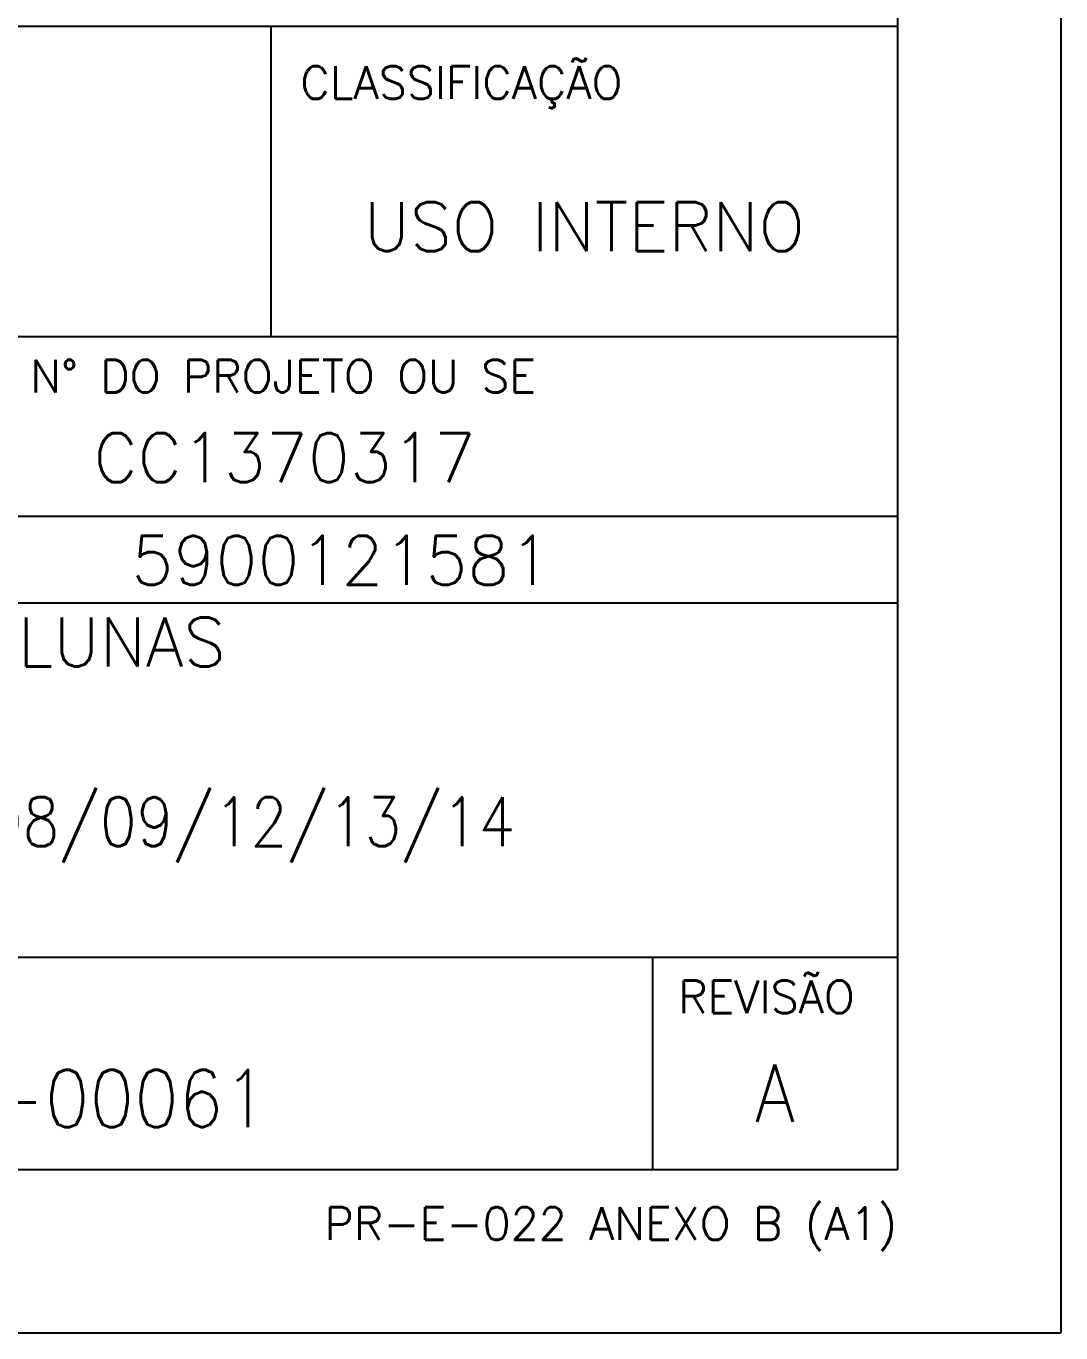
# Model space of a CAD drawing. Header units: metres. Extents: x 0 to 6307, y 0 to 4455.
# Drawn here: x 5833 to 6307, y 0 to 600 of the extents above; entities that cross this region are included whole.
import ezdxf
from ezdxf.enums import TextEntityAlignment as Align

# ---------------------------------------------------------------- set-up
doc = ezdxf.new("R2010")
doc.units = ezdxf.units.M
doc.header["$LTSCALE"] = 7.5
for name, color, linetype in [('FRL4', 4, 'Continuous'), ('FRL5', 5, 'Continuous'), ('FRL6', 6, 'Continuous'), ('FRL7', 7, 'Continuous'), ('FRR120', 5, 'Continuous'), ('FRR140', 5, 'Continuous'), ('FRR175', 1, 'Continuous'), ('FRR80', 3, 'Continuous')]:
    doc.layers.add(name, color=color, linetype=linetype)
doc.styles.add('R120', font='simplex.shx', dxfattribs={"height": 3})
doc.styles.add('R140', font='simplex.shx', dxfattribs={"height": 3.5})
doc.styles.add('R80', font='simplex.shx', dxfattribs={"height": 2})

# ---------------------------------------------------------------- blocks, each defined once
blk = doc.blocks.new('A1')
at = {"layer": 'FRL4', "linetype": 'Continuous'}
for p, q in [((792.667, 61), (792.667, 80)), ((816, 23), (816, 10))]:
    blk.add_line(p, q, dxfattribs=at)
at = {"layer": 'FRL5'}
for p, q in [((25, 80), (831, 80)), ((656, 61), (831, 61)), ((656, 50), (831, 50)), ((751, 44.697), (831, 44.697)), ((656, 23), (831, 23))]:
    blk.add_line(p, q, dxfattribs=at)
at = {"layer": 'FRL6', "linetype": 'Continuous'}
for p in [(831, 584), (25, 10)]:
    blk.add_line(p, (831, 10), dxfattribs=at)
at = {"layer": 'FRL7', "linetype": 'Continuous'}
for p in [(841, 594), (0, 0)]:
    blk.add_line(p, (841, 0), dxfattribs=at)
at = {"layer": 'FRR120', "style": 'R120'}
for tag, p in [('FASE_DO_PROJETO', (659, 46.294)), ('ÁREA_E/OU_SUBÁREA', (659, 40.794)), ('TÍTULO_DO_DESENHO', (659, 35.294)), ('SUBTÍTULO_1_DO_DESENHO', (659, 29.794)), ('SUBTÍTULO_2_DO_DESENHO', (659, 24.294))]:
    blk.add_attdef(tag, p, '', height=3, dxfattribs=at)
at = {"layer": 'FRR140', "style": 'R140', "width": 0.91}
for tag, p in [('NÚMERO_DA_CONTRATADA', (687.723, 12.595)), ('NUMERO_VALE', (752.889, 12.595))]:
    blk.add_attdef(tag, p, '', height=3.5, dxfattribs=at)
for tag, p in [('REVISÃO', (823.5, 14.679)), ('ESCALA', (671, 14.345))]:
    blk.add_attdef(tag, text='', height=3.5, dxfattribs=at).set_placement(p, align=Align.MIDDLE)
at = {"layer": 'FRR175', "style": 'R120'}
for tag, p in [('CLASSIFICAÇÃO', (811.833, 67.733)), ('PROJETO', (716.31, 53.588)), ('N_PROJ_SE', (793.5, 53.588)), ('N_CONTRATO', (796.971, 47.297))]:
    blk.add_attdef(tag, text='', height=3, dxfattribs=at).set_placement(p, align=Align.MIDDLE_CENTER)
at = {"layer": 'FRR80', "style": 'R80'}
for s, p in [('CLASSIFICAÇÃO', (794.458, 75.543)), ('N%%D DO PROJETO OU SE', (777.93, 57.571)), ('REVISÃO', (817.583, 19.571))]:
    blk.add_text(s, height=2, dxfattribs=at).set_placement(p)
blk.add_text('PR-E-022 ANEXO B (A1)', height=2, dxfattribs=at).set_placement((830.988, 5.691), align=Align.RIGHT)
for p in [(492.606, 76.082), (492.606, 70.382), (492.606, 64.682), (492.606, 58.982), (492.606, 53.282), (492.606, 47.582), (492.606, 41.882), (492.606, 36.182)]:
    blk.add_attdef('DESCRIÇÃO_DA_REVISÃO', p, '', height=2, dxfattribs=at)
for tag, p in [('8A_REV', (476, 77.068)), ('EMIS.', (486, 77.068)), ('PROJ.', (585, 77.068)), ('DES.', (597, 77.068)), ('VER.', (609, 77.068)), ('APR.', (621, 77.068)), ('AUT.', (633.013, 77.068)), ('7A_REV', (476, 71.368)), ('EMIS.', (486, 71.368)), ('PROJ.', (585, 71.368)), ('DES.', (597, 71.368)), ('VER.', (609, 71.368)), ('APR.', (621, 71.368)), ('AUT.', (633.013, 71.368)), ('6A_REV', (476, 65.668)), ('EMIS.', (486, 65.668)), ('PROJ.', (585, 65.668)), ('DES.', (597, 65.668)), ('VER.', (609, 65.668)), ('APR.', (621, 65.668)), ('AUT.', (633.013, 65.668)), ('5A_REV', (476, 59.968)), ('EMIS.', (486, 59.968)), ('PROJ.', (585, 59.968)), ('DES.', (597, 59.968)), ('VER.', (609, 59.968)), ('APR.', (621, 59.968)), ('AUT.', (633.013, 59.968)), ('4A_REV', (476, 54.268)), ('EMIS.', (486, 54.268)), ('PROJ.', (585, 54.268)), ('DES.', (597, 54.268)), ('VER.', (609, 54.268)), ('APR.', (621, 54.268)), ('AUT.', (633.013, 54.268)), ('3A_REV', (476, 48.568)), ('EMIS.', (486, 48.568)), ('PROJ.', (585, 48.568)), ('DES.', (597, 48.568)), ('VER.', (609, 48.568)), ('APR.', (621, 48.568)), ('AUT.', (633.013, 48.568)), ('2A_REV', (476, 42.868)), ('EMIS.', (486, 42.868)), ('PROJ.', (585, 42.868)), ('DES.', (597, 42.868)), ('VER.', (609, 42.868)), ('APR.', (621, 42.868)), ('AUT.', (633.013, 42.868)), ('1a_REV', (476, 37.168)), ('EMIS.', (486, 37.168)), ('PROJ.', (585, 37.168)), ('DES.', (597, 37.168)), ('VER.', (609, 37.168)), ('APR.', (621, 37.168)), ('AUT.', (633.013, 37.168))]:
    blk.add_attdef(tag, text='', height=2, dxfattribs=at).set_placement(p, align=Align.MIDDLE)
at = {"layer": 'FRR80', "style": 'R80', "width": 0.85}
for p in [(648, 77.068), (648, 71.368), (648, 65.668), (648, 59.968), (648, 54.268), (648, 48.568), (648, 42.868), (648, 37.168)]:
    blk.add_attdef('DATA', text='', height=2, dxfattribs=at).set_placement(p, align=Align.MIDDLE)

msp = doc.modelspace()

# ---------------------------------------------------------------- block references
ref = msp.add_blockref('A1', (0, 0), dxfattribs=dict(xscale=7.499999999999915, yscale=7.499999999999915, zscale=7.499999999999915))
ref.add_attrib('CLASSIFICAÇÃO', 'USO INTERNO', dxfattribs={"layer": 'FRR175', "height": 22.5, "style": 'R120'}).set_placement((6088.75, 507.998), align=Align.MIDDLE_CENTER)
ref.add_attrib('N_PROJ_SE', 'CC1370317', dxfattribs={"layer": 'FRR175', "height": 22.5, "style": 'R120'}).set_placement((5951.25, 401.909), align=Align.MIDDLE_CENTER)
ref.add_attrib('N_CONTRATO', '5900121581', dxfattribs={"layer": 'FRR175', "height": 22.5, "style": 'R120'}).set_placement((5977.285, 354.724), align=Align.MIDDLE_CENTER)
ref.add_attrib('ÁREA_E/OU_SUBÁREA', 'USINA DE CONCENTRACAO - SALOBO III-FLOTACAO EM COLUNAS', (4942.5, 305.954), dxfattribs={"layer": 'FRR120', "height": 22.5, "style": 'R120'})
ref.add_attrib('SUBTÍTULO_1_DO_DESENHO', 'TRANSPORTADOR PARA SENSOR DE NIVEL NA CAIXA CX-2503SA-08/09/12/13/14', (4942.5, 223.454), dxfattribs={"layer": 'FRR120', "height": 22.5, "style": 'R120', "width": 0.875})
ref.add_attrib('NUMERO_VALE', '2307SA-S-00061', (5646.669, 94.465), dxfattribs={"layer": 'FRR140', "height": 26.25, "style": 'R140', "width": 0.91})
ref.add_attrib('REVISÃO', 'A', dxfattribs={"layer": 'FRR140', "height": 26.25, "style": 'R140', "width": 0.91}).set_placement((6176.25, 110.09), align=Align.MIDDLE)

doc.saveas('drawing.dxf')
